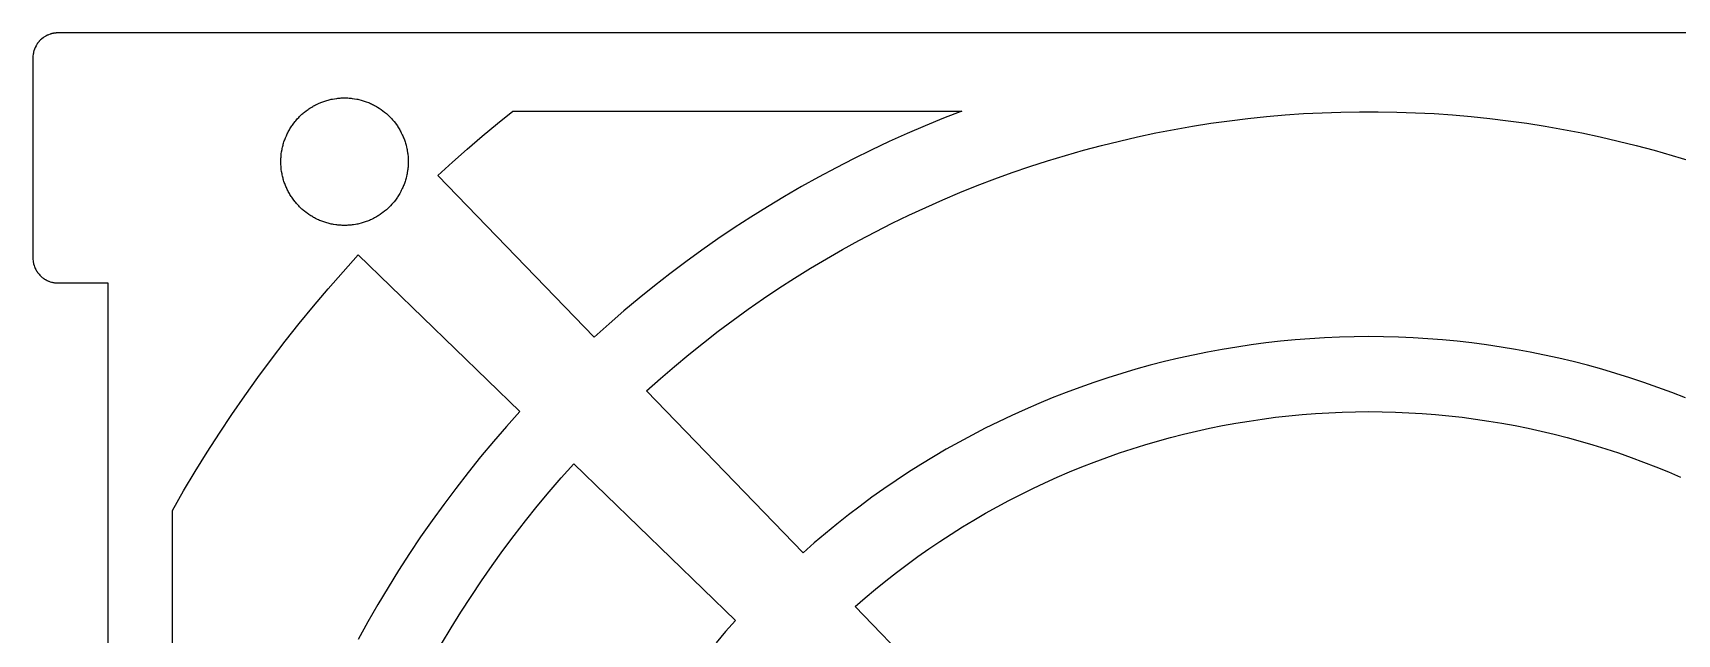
# Model space of a CAD drawing. Header units: metres. Extents: x -3 to 104, y -8 to 92.
# Drawn here: x -3 to 62.8, y 68.3 to 92.3 of the extents above; entities that cross this region are included whole.
import ezdxf

# ---------------------------------------------------------------- set-up
doc = ezdxf.new("R2010")
doc.units = ezdxf.units.M

msp = doc.modelspace()

# ---------------------------------------------------------------- linework, layer by layer
for p, q in [((-2.53027, 92.1484), (-2.55957, 92.1289)), ((-2.51465, 92.1572), (-2.53027, 92.1484)), ((-2.5, 92.166), (-2.51465, 92.1572)), ((-2.48438, 92.1748), (-2.5, 92.166)), ((-2.46973, 92.1826), (-2.48438, 92.1748)), ((-2.4541, 92.1914), (-2.46973, 92.1826)), ((-2.43848, 92.1992), (-2.4541, 92.1914)), ((-2.42285, 92.2061), (-2.43848, 92.1992)), ((-2.40625, 92.2139), (-2.42285, 92.2061)), ((-2.375, 92.2275), (-2.40625, 92.2139)), ((-2.30859, 92.251), (-2.375, 92.2275)), ((-2.29199, 92.2559), (-2.30859, 92.251)), ((-2.27539, 92.2617), (-2.29199, 92.2559)), ((-2.25879, 92.2656), (-2.27539, 92.2617)), ((-2.24219, 92.2705), (-2.25879, 92.2656)), ((-2.22461, 92.2744), (-2.24219, 92.2705)), ((-2.20801, 92.2783), (-2.22461, 92.2744)), ((-2.19043, 92.2812), (-2.20801, 92.2783)), ((-2.17383, 92.2852), (-2.19043, 92.2812)), ((-2.15625, 92.2881), (-2.17383, 92.2852)), ((-2.13965, 92.29), (-2.15625, 92.2881)), ((-2.12207, 92.293), (-2.13965, 92.29)), ((-2.10449, 92.2949), (-2.12207, 92.293)), ((-2.08691, 92.2959), (-2.10449, 92.2949)), ((-2.06934, 92.2979), (-2.08691, 92.2959)), ((-2.05273, 92.2988), (-2.06934, 92.2979)), ((-2.03516, 92.2998), (-2.05273, 92.2988)), ((103.035, 92.2998), (-2.03516, 92.2998)), ((-2.98145, 91.4912), (-2.9873, 91.4561)), ((-2.97852, 91.5078), (-2.98145, 91.4912)), ((-2.97461, 91.5254), (-2.97852, 91.5078)), ((-2.9707, 91.542), (-2.97461, 91.5254)), ((-2.96094, 91.5752), (-2.9707, 91.542)), ((-2.95605, 91.5928), (-2.96094, 91.5752)), ((-2.95117, 91.6094), (-2.95605, 91.5928)), ((-2.94531, 91.626), (-2.95117, 91.6094)), ((-2.93945, 91.6416), (-2.94531, 91.626)), ((-2.93359, 91.6582), (-2.93945, 91.6416)), ((-2.92676, 91.6748), (-2.93359, 91.6582)), ((-2.9209, 91.6904), (-2.92676, 91.6748)), ((-2.91309, 91.707), (-2.9209, 91.6904)), ((-2.90625, 91.7227), (-2.91309, 91.707)), ((-2.875, 91.7852), (-2.90625, 91.7227)), ((-2.86621, 91.7998), (-2.875, 91.7852)), ((-2.85742, 91.8154), (-2.86621, 91.7998)), ((-2.84766, 91.8301), (-2.85742, 91.8154)), ((-2.83887, 91.8447), (-2.84766, 91.8301)), ((-2.81934, 91.874), (-2.83887, 91.8447)), ((-2.80859, 91.8877), (-2.81934, 91.874)), ((-2.79883, 91.9014), (-2.80859, 91.8877)), ((-2.78809, 91.916), (-2.79883, 91.9014)), ((-2.77734, 91.9297), (-2.78809, 91.916)), ((-2.76562, 91.9424), (-2.77734, 91.9297)), ((-2.75488, 91.9561), (-2.76562, 91.9424)), ((-2.74316, 91.9688), (-2.75488, 91.9561)), ((-2.73145, 91.9824), (-2.74316, 91.9688)), ((-2.71973, 91.9951), (-2.73145, 91.9824)), ((-2.70703, 92.0068), (-2.71973, 91.9951)), ((-2.69434, 92.0195), (-2.70703, 92.0068)), ((-2.65625, 92.0547), (-2.69434, 92.0195)), ((-2.64258, 92.0664), (-2.65625, 92.0547)), ((-2.58789, 92.1094), (-2.64258, 92.0664)), ((-2.57324, 92.1191), (-2.58789, 92.1094)), ((-2.55957, 92.1289), (-2.57324, 92.1191)), ((-2.99902, 91.335), (-3, 91.3174)), ((-3, 91.3174), (-3, 83.2822)), ((-2.99805, 91.3701), (-2.99902, 91.3525)), ((-2.99902, 91.3525), (-2.99902, 91.335)), ((-2.99609, 91.3867), (-2.99805, 91.3701)), ((-2.99023, 91.4395), (-2.99609, 91.3867)), ((-2.9873, 91.4561), (-2.99023, 91.4395)), ((8.4375, 89.4795), (8.51953, 89.5146)), ((8.51953, 89.5146), (8.56152, 89.5303)), ((8.56152, 89.5303), (8.60254, 89.5459)), ((8.60254, 89.5459), (8.64453, 89.5615)), ((8.64453, 89.5615), (8.68652, 89.5752)), ((8.68652, 89.5752), (8.72949, 89.5889)), ((8.72949, 89.5889), (8.77246, 89.6016)), ((8.77246, 89.6016), (8.81543, 89.6133)), ((8.81543, 89.6133), (8.90137, 89.6348)), ((8.90137, 89.6348), (8.94531, 89.6445)), ((8.94531, 89.6445), (8.98828, 89.6533)), ((8.98828, 89.6533), (9.07617, 89.6689)), ((9.07617, 89.6689), (9.16406, 89.6807)), ((9.16406, 89.6807), (9.20801, 89.6855)), ((9.20801, 89.6855), (9.25293, 89.6904)), ((9.25293, 89.6904), (9.29688, 89.6934)), ((9.29688, 89.6934), (9.3418, 89.6963)), ((9.3418, 89.6963), (9.38574, 89.6982)), ((9.38574, 89.6982), (9.47461, 89.7002)), ((9.47461, 89.7002), (9.56445, 89.6982)), ((9.56445, 89.6982), (9.6084, 89.6963)), ((9.6084, 89.6963), (9.65332, 89.6934)), ((9.65332, 89.6934), (9.69727, 89.6904)), ((9.69727, 89.6904), (9.74121, 89.6855)), ((9.74121, 89.6855), (9.78613, 89.6807)), ((9.78613, 89.6807), (9.87402, 89.6689)), ((9.87402, 89.6689), (9.96191, 89.6533)), ((9.96191, 89.6533), (10.0049, 89.6445)), ((10.0049, 89.6445), (10.0488, 89.6348)), ((10.0488, 89.6348), (10.1348, 89.6133)), ((10.1348, 89.6133), (10.1777, 89.6016)), ((10.1777, 89.6016), (10.2207, 89.5889)), ((10.2207, 89.5889), (10.2627, 89.5752)), ((10.2627, 89.5752), (10.3057, 89.5615)), ((10.3057, 89.5615), (10.3467, 89.5459)), ((10.3467, 89.5459), (10.4307, 89.5146)), ((10.4307, 89.5146), (10.4717, 89.4971)), ((7.55078, 88.8232), (7.58008, 88.8564)), ((7.58008, 88.8564), (7.64062, 88.9209)), ((7.64062, 88.9209), (7.67188, 88.9531)), ((7.67188, 88.9531), (7.7041, 88.9844)), ((7.7041, 88.9844), (7.76855, 89.0449)), ((7.76855, 89.0449), (7.80176, 89.0742)), ((7.80176, 89.0742), (7.83594, 89.1035)), ((7.83594, 89.1035), (7.87012, 89.1318)), ((7.87012, 89.1318), (7.94043, 89.1865)), ((7.94043, 89.1865), (8.0127, 89.2393)), ((8.0127, 89.2393), (8.04883, 89.2637)), ((8.04883, 89.2637), (8.08594, 89.2891)), ((8.08594, 89.2891), (8.16211, 89.3359)), ((8.16211, 89.3359), (8.2002, 89.3584)), ((8.2002, 89.3584), (8.23828, 89.3799)), ((8.23828, 89.3799), (8.27832, 89.4014)), ((8.27832, 89.4014), (8.31738, 89.4219)), ((8.31738, 89.4219), (8.35742, 89.4424)), ((8.35742, 89.4424), (8.4375, 89.4795)), ((10.4717, 89.4971), (10.5117, 89.4795)), ((10.5117, 89.4795), (10.5527, 89.4609)), ((10.5527, 89.4609), (10.5928, 89.4424)), ((10.5928, 89.4424), (10.6328, 89.4219)), ((10.6328, 89.4219), (10.6719, 89.4014)), ((10.6719, 89.4014), (10.75, 89.3584)), ((10.75, 89.3584), (10.7881, 89.3359)), ((10.7881, 89.3359), (10.8643, 89.2891)), ((10.8643, 89.2891), (10.9014, 89.2637)), ((10.9014, 89.2637), (10.9375, 89.2393)), ((10.9375, 89.2393), (11.0098, 89.1865)), ((11.0098, 89.1865), (11.0801, 89.1318)), ((11.0801, 89.1318), (11.1143, 89.1035)), ((11.1143, 89.1035), (11.1484, 89.0742)), ((11.1484, 89.0742), (11.1816, 89.0449)), ((11.1816, 89.0449), (11.2461, 88.9844)), ((11.2461, 88.9844), (11.2783, 88.9531)), ((11.2783, 88.9531), (11.3096, 88.9209)), ((11.3096, 88.9209), (11.3701, 88.8564)), ((11.3701, 88.8564), (11.3994, 88.8232)), ((15.5938, 88.6738), (16.208, 89.1709)), ((16.208, 89.1709), (34.1885, 89.1709)), ((33.4531, 88.8848), (32.7217, 88.5859)), ((34.1885, 89.1709), (33.4531, 88.8848)), ((44.8945, 88.7861), (45.6348, 88.877)), ((45.6348, 88.877), (46.377, 88.9541)), ((46.377, 88.9541), (47.1211, 89.0186)), ((47.1211, 89.0186), (47.8652, 89.0703)), ((47.8652, 89.0703), (48.6104, 89.1094)), ((48.6104, 89.1094), (49.3555, 89.1357)), ((49.3555, 89.1357), (50.1016, 89.1484)), ((50.1016, 89.1484), (50.8477, 89.1484)), ((50.8477, 89.1484), (51.5938, 89.1357)), ((51.5938, 89.1357), (52.3398, 89.1094)), ((52.3398, 89.1094), (53.085, 89.0703)), ((53.085, 89.0703), (53.8291, 89.0186)), ((53.8291, 89.0186), (54.5723, 88.9541)), ((54.5723, 88.9541), (55.3145, 88.877)), ((55.3145, 88.877), (56.0557, 88.7861)), ((7.14551, 88.1875), (7.18262, 88.2676)), ((7.18262, 88.2676), (7.20312, 88.3076)), ((7.20312, 88.3076), (7.22363, 88.3467)), ((7.22363, 88.3467), (7.24512, 88.3867)), ((7.24512, 88.3867), (7.2666, 88.4248)), ((7.2666, 88.4248), (7.28906, 88.4629)), ((7.28906, 88.4629), (7.33594, 88.5391)), ((7.33594, 88.5391), (7.36133, 88.5762)), ((7.36133, 88.5762), (7.38574, 88.6123)), ((7.38574, 88.6123), (7.43848, 88.6846)), ((7.43848, 88.6846), (7.49316, 88.7549)), ((7.49316, 88.7549), (7.52148, 88.7891)), ((7.52148, 88.7891), (7.55078, 88.8232)), ((11.3994, 88.8232), (11.4287, 88.7891)), ((11.4287, 88.7891), (11.457, 88.7549)), ((11.457, 88.7549), (11.5117, 88.6846)), ((11.5117, 88.6846), (11.5381, 88.6484)), ((11.5381, 88.6484), (11.5889, 88.5762)), ((11.5889, 88.5762), (11.6133, 88.5391)), ((11.6133, 88.5391), (11.6377, 88.501)), ((11.6377, 88.501), (11.6611, 88.4629)), ((11.6611, 88.4629), (11.6836, 88.4248)), ((11.6836, 88.4248), (11.7051, 88.3867)), ((11.7051, 88.3867), (11.7266, 88.3467)), ((11.7266, 88.3467), (11.7471, 88.3076)), ((11.7471, 88.3076), (11.7861, 88.2275)), ((11.7861, 88.2275), (11.8047, 88.1875)), ((14.9863, 88.168), (15.5938, 88.6738)), ((31.9961, 88.2754), (31.2754, 87.9512)), ((32.7217, 88.5859), (31.9961, 88.2754)), ((41.2207, 88.1426), (41.9512, 88.2969)), ((41.9512, 88.2969), (42.6836, 88.4385)), ((42.6836, 88.4385), (43.4189, 88.5674)), ((43.4189, 88.5674), (44.1553, 88.6836)), ((44.1553, 88.6836), (44.8945, 88.7861)), ((56.0557, 88.7861), (56.7939, 88.6836)), ((56.7939, 88.6836), (57.5312, 88.5674)), ((57.5312, 88.5674), (58.2666, 88.4385)), ((58.2666, 88.4385), (58.999, 88.2969)), ((58.999, 88.2969), (59.7295, 88.1426)), ((6.94434, 87.4609), (6.95605, 87.5488)), ((6.95605, 87.5488), (6.97168, 87.6367)), ((6.97168, 87.6367), (6.98047, 87.6797)), ((6.98047, 87.6797), (6.99023, 87.7236)), ((6.99023, 87.7236), (7.01172, 87.8096)), ((7.01172, 87.8096), (7.02344, 87.8525)), ((7.02344, 87.8525), (7.03613, 87.8955)), ((7.03613, 87.8955), (7.0498, 87.9385)), ((7.0498, 87.9385), (7.06348, 87.9805)), ((7.06348, 87.9805), (7.0791, 88.0225)), ((7.0791, 88.0225), (7.09473, 88.0635)), ((7.09473, 88.0635), (7.11035, 88.1055)), ((7.11035, 88.1055), (7.14551, 88.1875)), ((11.8047, 88.1875), (11.8223, 88.1465)), ((11.8223, 88.1465), (11.8389, 88.1055)), ((11.8389, 88.1055), (11.8555, 88.0635)), ((11.8555, 88.0635), (11.8711, 88.0225)), ((11.8711, 88.0225), (11.9004, 87.9385)), ((11.9004, 87.9385), (11.9141, 87.8955)), ((11.9141, 87.8955), (11.9258, 87.8525)), ((11.9258, 87.8525), (11.9385, 87.8096)), ((11.9385, 87.8096), (11.96, 87.7236)), ((11.96, 87.7236), (11.9697, 87.6797)), ((11.9697, 87.6797), (11.9785, 87.6367)), ((11.9785, 87.6367), (11.9863, 87.5928)), ((11.9863, 87.5928), (12, 87.5049)), ((13.793, 87.1309), (14.3857, 87.6543)), ((14.3857, 87.6543), (14.9863, 88.168)), ((30.5605, 87.6162), (29.8516, 87.2676)), ((31.2754, 87.9512), (30.5605, 87.6162)), ((38.3311, 87.3994), (39.0488, 87.6035)), ((39.0488, 87.6035), (39.7695, 87.7959)), ((39.7695, 87.7959), (40.4941, 87.9756)), ((40.4941, 87.9756), (41.2207, 88.1426)), ((59.7295, 88.1426), (60.4561, 87.9756)), ((60.4561, 87.9756), (61.1807, 87.7959)), ((61.1807, 87.7959), (61.9014, 87.6035)), ((61.9014, 87.6035), (62.6191, 87.3994)), ((6.9248, 87.1504), (6.92676, 87.2393)), ((6.92676, 87.0605), (6.9248, 87.1504)), ((6.92676, 87.2393), (6.92871, 87.2832)), ((6.92871, 87.0166), (6.92676, 87.0605)), ((6.92871, 87.2832), (6.93164, 87.3281)), ((6.93164, 86.9717), (6.92871, 87.0166)), ((6.93164, 87.3281), (6.93457, 87.3721)), ((6.93457, 86.9277), (6.93164, 86.9717)), ((6.93457, 87.3721), (6.93945, 87.417)), ((6.93945, 86.8838), (6.93457, 86.9277)), ((6.93945, 87.417), (6.94434, 87.4609)), ((6.94434, 86.8389), (6.93945, 86.8838)), ((12, 87.5049), (12.0059, 87.4609)), ((12.0059, 87.4609), (12.0107, 87.417)), ((12.0107, 86.8838), (12.0059, 86.8389)), ((12.0107, 87.417), (12.0156, 87.3721)), ((12.0156, 86.9277), (12.0107, 86.8838)), ((12.0156, 87.3721), (12.0186, 87.3281)), ((12.0186, 86.9717), (12.0156, 86.9277)), ((12.0186, 87.3281), (12.0215, 87.2832)), ((12.0215, 87.0166), (12.0186, 86.9717)), ((12.0215, 87.2832), (12.0234, 87.2393)), ((12.0234, 87.0605), (12.0215, 87.0166)), ((12.0234, 87.2393), (12.0254, 87.1504)), ((12.0254, 87.1504), (12.0234, 87.0605)), ((13.208, 86.5996), (13.793, 87.1309)), ((29.1494, 86.9082), (28.4521, 86.5361)), ((29.8516, 87.2676), (29.1494, 86.9082)), ((36.2012, 86.7119), (36.9072, 86.9531)), ((36.9072, 86.9531), (37.6172, 87.1826)), ((37.6172, 87.1826), (38.3311, 87.3994)), ((62.6191, 87.3994), (63.333, 87.1826)), ((6.95605, 86.751), (6.94434, 86.8389)), ((6.97168, 86.6631), (6.95605, 86.751)), ((6.98047, 86.6201), (6.97168, 86.6631)), ((6.99023, 86.5762), (6.98047, 86.6201)), ((7.01172, 86.4902), (6.99023, 86.5762)), ((7.02344, 86.4473), (7.01172, 86.4902)), ((7.03613, 86.4043), (7.02344, 86.4473)), ((7.0498, 86.3623), (7.03613, 86.4043)), ((7.06348, 86.3193), (7.0498, 86.3623)), ((7.0791, 86.2783), (7.06348, 86.3193)), ((7.11035, 86.1943), (7.0791, 86.2783)), ((11.8555, 86.2363), (11.8389, 86.1943)), ((11.8711, 86.2783), (11.8555, 86.2363)), ((11.8857, 86.3193), (11.8711, 86.2783)), ((11.9004, 86.3623), (11.8857, 86.3193)), ((11.9141, 86.4043), (11.9004, 86.3623)), ((11.9258, 86.4473), (11.9141, 86.4043)), ((11.9385, 86.4902), (11.9258, 86.4473)), ((11.96, 86.5762), (11.9385, 86.4902)), ((11.9697, 86.6201), (11.96, 86.5762)), ((11.9785, 86.6631), (11.9697, 86.6201)), ((11.9863, 86.707), (11.9785, 86.6631)), ((12, 86.7949), (11.9863, 86.707)), ((12.0059, 86.8389), (12, 86.7949)), ((19.4727, 80.1328), (13.208, 86.5996)), ((28.4521, 86.5361), (27.7627, 86.1514)), ((34.8018, 86.1924), (35.499, 86.458)), ((35.499, 86.458), (36.2012, 86.7119)), ((7.12793, 86.1533), (7.11035, 86.1943)), ((7.14551, 86.1133), (7.12793, 86.1533)), ((7.16406, 86.0723), (7.14551, 86.1133)), ((7.18262, 86.0322), (7.16406, 86.0723)), ((7.20312, 85.9922), (7.18262, 86.0322)), ((7.22363, 85.9531), (7.20312, 85.9922)), ((7.2666, 85.875), (7.22363, 85.9531)), ((7.28906, 85.8369), (7.2666, 85.875)), ((7.33594, 85.7607), (7.28906, 85.8369)), ((7.36133, 85.7236), (7.33594, 85.7607)), ((7.38574, 85.6875), (7.36133, 85.7236)), ((7.43848, 85.6152), (7.38574, 85.6875)), ((7.49316, 85.5449), (7.43848, 85.6152)), ((11.5117, 85.6152), (11.457, 85.5449)), ((11.5381, 85.6514), (11.5117, 85.6152)), ((11.5889, 85.7236), (11.5381, 85.6514)), ((11.6133, 85.7607), (11.5889, 85.7236)), ((11.6377, 85.7988), (11.6133, 85.7607)), ((11.6611, 85.8369), (11.6377, 85.7988)), ((11.6836, 85.875), (11.6611, 85.8369)), ((11.7266, 85.9531), (11.6836, 85.875)), ((11.7471, 85.9922), (11.7266, 85.9531)), ((11.7861, 86.0723), (11.7471, 85.9922)), ((11.8047, 86.1133), (11.7861, 86.0723)), ((11.8223, 86.1533), (11.8047, 86.1133)), ((11.8389, 86.1943), (11.8223, 86.1533)), ((27.0791, 85.7559), (26.4023, 85.3486)), ((27.7627, 86.1514), (27.0791, 85.7559)), ((32.7402, 85.3223), (33.4219, 85.624)), ((33.4219, 85.624), (34.1094, 85.9141)), ((34.1094, 85.9141), (34.8018, 86.1924)), ((7.52148, 85.5107), (7.49316, 85.5449)), ((7.55078, 85.4766), (7.52148, 85.5107)), ((7.58008, 85.4434), (7.55078, 85.4766)), ((7.64062, 85.3789), (7.58008, 85.4434)), ((7.67188, 85.3467), (7.64062, 85.3789)), ((7.7041, 85.3154), (7.67188, 85.3467)), ((7.76855, 85.2549), (7.7041, 85.3154)), ((7.80176, 85.2256), (7.76855, 85.2549)), ((7.83594, 85.1963), (7.80176, 85.2256)), ((7.87012, 85.168), (7.83594, 85.1963)), ((7.94043, 85.1133), (7.87012, 85.168)), ((7.97656, 85.0869), (7.94043, 85.1133)), ((8.04883, 85.0361), (7.97656, 85.0869)), ((8.08594, 85.0117), (8.04883, 85.0361)), ((8.12402, 84.9873), (8.08594, 85.0117)), ((8.16211, 84.9639), (8.12402, 84.9873)), ((8.2002, 84.9414), (8.16211, 84.9639)), ((8.23828, 84.9199), (8.2002, 84.9414)), ((8.27832, 84.8984), (8.23828, 84.9199)), ((10.75, 84.9414), (10.6719, 84.8984)), ((10.7881, 84.9639), (10.75, 84.9414)), ((10.8262, 84.9873), (10.7881, 84.9639)), ((10.8643, 85.0117), (10.8262, 84.9873)), ((10.9014, 85.0361), (10.8643, 85.0117)), ((10.9736, 85.0869), (10.9014, 85.0361)), ((11.0098, 85.1133), (10.9736, 85.0869)), ((11.0801, 85.168), (11.0098, 85.1133)), ((11.1143, 85.1963), (11.0801, 85.168)), ((11.1484, 85.2256), (11.1143, 85.1963)), ((11.1816, 85.2549), (11.1484, 85.2256)), ((11.2461, 85.3154), (11.1816, 85.2549)), ((11.2783, 85.3467), (11.2461, 85.3154)), ((11.3096, 85.3789), (11.2783, 85.3467)), ((11.3701, 85.4434), (11.3096, 85.3789)), ((11.3994, 85.4766), (11.3701, 85.4434)), ((11.4287, 85.5107), (11.3994, 85.4766)), ((11.457, 85.5449), (11.4287, 85.5107)), ((25.7334, 84.9297), (25.0713, 84.499)), ((26.4023, 85.3486), (25.7334, 84.9297)), ((31.3916, 84.6836), (32.0625, 85.0088)), ((32.0625, 85.0088), (32.7402, 85.3223)), ((8.31738, 84.8779), (8.27832, 84.8984)), ((8.39746, 84.8389), (8.31738, 84.8779)), ((8.4375, 84.8203), (8.39746, 84.8389)), ((8.47852, 84.8027), (8.4375, 84.8203)), ((8.51953, 84.7861), (8.47852, 84.8027)), ((8.56152, 84.7695), (8.51953, 84.7861)), ((8.60254, 84.7539), (8.56152, 84.7695)), ((8.68652, 84.7246), (8.60254, 84.7539)), ((8.72949, 84.7109), (8.68652, 84.7246)), ((8.77246, 84.6992), (8.72949, 84.7109)), ((8.81543, 84.6865), (8.77246, 84.6992)), ((8.90137, 84.665), (8.81543, 84.6865)), ((8.94531, 84.6553), (8.90137, 84.665)), ((8.98828, 84.6465), (8.94531, 84.6553)), ((9.03223, 84.6387), (8.98828, 84.6465)), ((9.12012, 84.625), (9.03223, 84.6387)), ((9.16406, 84.6191), (9.12012, 84.625)), ((9.20801, 84.6143), (9.16406, 84.6191)), ((9.25293, 84.6094), (9.20801, 84.6143)), ((9.29688, 84.6064), (9.25293, 84.6094)), ((9.3418, 84.6035), (9.29688, 84.6064)), ((9.38574, 84.6016), (9.3418, 84.6035)), ((9.47461, 84.5996), (9.38574, 84.6016)), ((9.56445, 84.6016), (9.47461, 84.5996)), ((9.6084, 84.6035), (9.56445, 84.6016)), ((9.65332, 84.6064), (9.6084, 84.6035)), ((9.69727, 84.6094), (9.65332, 84.6064)), ((9.74121, 84.6143), (9.69727, 84.6094)), ((9.78613, 84.6191), (9.74121, 84.6143)), ((9.83008, 84.625), (9.78613, 84.6191)), ((9.91797, 84.6387), (9.83008, 84.625)), ((9.96191, 84.6465), (9.91797, 84.6387)), ((10.0049, 84.6553), (9.96191, 84.6465)), ((10.0488, 84.665), (10.0049, 84.6553)), ((10.1348, 84.6865), (10.0488, 84.665)), ((10.1777, 84.6992), (10.1348, 84.6865)), ((10.2207, 84.7109), (10.1777, 84.6992)), ((10.2627, 84.7246), (10.2207, 84.7109)), ((10.3057, 84.7393), (10.2627, 84.7246)), ((10.3467, 84.7539), (10.3057, 84.7393)), ((10.3887, 84.7695), (10.3467, 84.7539)), ((10.4307, 84.7861), (10.3887, 84.7695)), ((10.4717, 84.8027), (10.4307, 84.7861)), ((10.5117, 84.8203), (10.4717, 84.8027)), ((10.5527, 84.8389), (10.5117, 84.8203)), ((10.6328, 84.8779), (10.5527, 84.8389)), ((10.6719, 84.8984), (10.6328, 84.8779)), ((25.0713, 84.499), (24.417, 84.0576)), ((30.0654, 83.998), (30.7256, 84.3467)), ((30.7256, 84.3467), (31.3916, 84.6836)), ((23.7695, 83.6045), (23.1309, 83.1406)), ((24.417, 84.0576), (23.7695, 83.6045)), ((28.7646, 83.2666), (29.4121, 83.6377)), ((29.4121, 83.6377), (30.0654, 83.998)), ((-3, 83.2822), (-2.99902, 83.2646)), ((-2.99902, 83.2646), (-2.99902, 83.248)), ((-2.99902, 83.248), (-2.99805, 83.2305)), ((-2.99805, 83.2305), (-2.99219, 83.1777)), ((-2.99219, 83.1777), (-2.99023, 83.1611)), ((-2.99023, 83.1611), (-2.98438, 83.126)), ((-2.98438, 83.126), (-2.98145, 83.1094)), ((-2.98145, 83.1094), (-2.97852, 83.0918)), ((-2.97852, 83.0918), (-2.97461, 83.0752)), ((-2.97461, 83.0752), (-2.9707, 83.0576)), ((-2.9707, 83.0576), (-2.95117, 82.9912)), ((-2.95117, 82.9912), (-2.93359, 82.9414)), ((-2.93359, 82.9414), (-2.92676, 82.9258)), ((-2.92676, 82.9258), (-2.9209, 82.9092)), ((9.41699, 82.7461), (10.0254, 83.417)), ((10.0254, 83.417), (16.4922, 77.1523)), ((23.1309, 83.1406), (22.5, 82.666)), ((28.124, 82.8848), (28.7646, 83.2666)), ((-2.9209, 82.9092), (-2.91309, 82.8936)), ((-2.91309, 82.8936), (-2.90625, 82.877)), ((-2.90625, 82.877), (-2.88281, 82.8301)), ((-2.88281, 82.8301), (-2.875, 82.8154)), ((-2.875, 82.8154), (-2.86621, 82.7998)), ((-2.86621, 82.7998), (-2.85742, 82.7852)), ((-2.85742, 82.7852), (-2.84766, 82.7705)), ((-2.84766, 82.7705), (-2.83887, 82.7549)), ((-2.83887, 82.7549), (-2.8291, 82.7412)), ((-2.8291, 82.7412), (-2.81934, 82.7266)), ((-2.81934, 82.7266), (-2.80859, 82.7119)), ((-2.80859, 82.7119), (-2.79883, 82.6982)), ((-2.79883, 82.6982), (-2.77734, 82.6709)), ((-2.77734, 82.6709), (-2.76562, 82.6572)), ((-2.76562, 82.6572), (-2.75488, 82.6436)), ((-2.75488, 82.6436), (-2.71973, 82.6055)), ((-2.71973, 82.6055), (-2.70703, 82.5928)), ((-2.70703, 82.5928), (-2.69434, 82.5811)), ((-2.69434, 82.5811), (-2.68164, 82.5684)), ((-2.68164, 82.5684), (-2.65625, 82.5449)), ((-2.65625, 82.5449), (-2.64258, 82.5342)), ((-2.64258, 82.5342), (-2.62891, 82.5225)), ((-2.62891, 82.5225), (-2.60156, 82.501)), ((-2.60156, 82.501), (-2.58789, 82.4912)), ((-2.58789, 82.4912), (-2.57324, 82.4805)), ((-2.57324, 82.4805), (-2.55957, 82.4707)), ((-2.55957, 82.4707), (-2.54492, 82.4609)), ((-2.54492, 82.4609), (-2.53027, 82.4521)), ((-2.53027, 82.4521), (-2.51465, 82.4424)), ((-2.51465, 82.4424), (-2.5, 82.4336)), ((-2.5, 82.4336), (-2.48438, 82.4258)), ((-2.48438, 82.4258), (-2.46973, 82.417)), ((-2.46973, 82.417), (-2.42285, 82.3936)), ((-2.42285, 82.3936), (-2.40625, 82.3867)), ((-2.40625, 82.3867), (-2.375, 82.373)), ((-2.375, 82.373), (-2.3584, 82.3662)), ((-2.3584, 82.3662), (-2.30859, 82.3486)), ((-2.30859, 82.3486), (-2.25879, 82.334)), ((-2.25879, 82.334), (-2.24219, 82.3301)), ((-2.24219, 82.3301), (-2.22461, 82.3252)), ((-2.22461, 82.3252), (-2.20801, 82.3223)), ((-2.20801, 82.3223), (-2.19043, 82.3184)), ((-2.19043, 82.3184), (-2.17383, 82.3154)), ((-2.17383, 82.3154), (-2.15625, 82.3125)), ((-2.15625, 82.3125), (-2.13965, 82.3096)), ((-2.13965, 82.3096), (-2.08691, 82.3037)), ((-2.08691, 82.3037), (-2.06934, 82.3027)), ((-2.06934, 82.3027), (-2.05273, 82.3018)), ((-2.05273, 82.3018), (-2.01758, 82.2998)), ((-2.01758, 82.2998), (0, 82.2998)), ((0, 82.2998), (0, 10)), ((8.82031, 82.0654), (9.41699, 82.7461)), ((22.5, 82.666), (21.877, 82.1797)), ((26.8633, 82.0869), (27.4902, 82.4912)), ((27.4902, 82.4912), (28.124, 82.8848)), ((8.23535, 81.375), (8.82031, 82.0654)), ((21.2627, 81.6836), (20.6572, 81.1768)), ((21.877, 82.1797), (21.2627, 81.6836)), ((25.6299, 81.2461), (26.2432, 81.6719)), ((26.2432, 81.6719), (26.8633, 82.0869)), ((7.66113, 80.6748), (8.23535, 81.375)), ((20.6572, 81.1768), (20.0605, 80.6602)), ((25.0244, 80.8096), (25.6299, 81.2461)), ((7.09863, 79.9658), (7.66113, 80.6748)), ((20.0605, 80.6602), (19.4727, 80.1328)), ((23.8379, 79.9053), (24.4277, 80.3633)), ((24.4277, 80.3633), (25.0244, 80.8096)), ((6.54785, 79.2471), (7.09863, 79.9658)), ((23.2559, 79.4385), (23.8379, 79.9053)), ((44.6025, 79.6387), (44.0225, 79.5322)), ((45.1855, 79.7363), (44.6025, 79.6387)), ((45.7686, 79.8223), (45.1855, 79.7363)), ((46.3545, 79.8994), (45.7686, 79.8223)), ((46.9404, 79.9658), (46.3545, 79.8994)), ((47.5283, 80.0225), (46.9404, 79.9658)), ((48.1162, 80.0684), (47.5283, 80.0225)), ((48.7051, 80.1035), (48.1162, 80.0684)), ((49.2949, 80.1299), (48.7051, 80.1035)), ((49.8848, 80.1445), (49.2949, 80.1299)), ((50.4746, 80.1504), (49.8848, 80.1445)), ((51.0654, 80.1445), (50.4746, 80.1504)), ((51.6553, 80.1299), (51.0654, 80.1445)), ((52.2451, 80.1035), (51.6553, 80.1299)), ((52.834, 80.0684), (52.2451, 80.1035)), ((53.4219, 80.0225), (52.834, 80.0684)), ((54.0098, 79.9658), (53.4219, 80.0225)), ((54.5957, 79.8994), (54.0098, 79.9658)), ((55.1807, 79.8223), (54.5957, 79.8994)), ((55.7646, 79.7363), (55.1807, 79.8223)), ((56.3467, 79.6387), (55.7646, 79.7363)), ((56.9277, 79.5322), (56.3467, 79.6387)), ((6.00977, 78.5205), (6.54785, 79.2471)), ((22.6826, 78.9609), (23.2559, 79.4385)), ((41.7227, 79.0039), (41.1533, 78.8477)), ((42.2939, 79.1514), (41.7227, 79.0039)), ((42.8682, 79.2881), (42.2939, 79.1514)), ((43.4443, 79.415), (42.8682, 79.2881)), ((44.0225, 79.5322), (43.4443, 79.415)), ((57.5059, 79.415), (56.9277, 79.5322)), ((58.082, 79.2881), (57.5059, 79.415)), ((58.6562, 79.1514), (58.082, 79.2881)), ((59.2275, 79.0039), (58.6562, 79.1514)), ((59.7969, 78.8477), (59.2275, 79.0039)), ((5.48242, 77.7842), (6.00977, 78.5205)), ((21.5605, 77.9766), (22.1172, 78.4736)), ((22.1172, 78.4736), (22.6826, 78.9609)), ((40.0244, 78.5039), (39.4639, 78.3174)), ((40.5869, 78.6807), (40.0244, 78.5039)), ((41.1533, 78.8477), (40.5869, 78.6807)), ((60.3623, 78.6807), (59.7969, 78.8477)), ((60.9258, 78.5039), (60.3623, 78.6807)), ((61.4854, 78.3174), (60.9258, 78.5039)), ((4.96875, 77.0391), (5.48242, 77.7842)), ((27.8262, 71.5078), (21.5605, 77.9766)), ((37.8047, 77.7012), (37.2588, 77.4766)), ((38.3545, 77.916), (37.8047, 77.7012)), ((38.9072, 78.1221), (38.3545, 77.916)), ((39.4639, 78.3174), (38.9072, 78.1221)), ((62.042, 78.1221), (61.4854, 78.3174)), ((62.5957, 77.916), (62.042, 78.1221)), ((63.1455, 77.7012), (62.5957, 77.916)), ((4.46582, 76.2861), (4.96875, 77.0391)), ((16.4922, 77.1523), (15.958, 76.5566)), ((36.7178, 77.2422), (36.1797, 76.999)), ((37.2588, 77.4766), (36.7178, 77.2422)), ((47.2695, 76.9834), (47.8027, 77.0342)), ((47.8027, 77.0342), (48.3359, 77.0762)), ((48.3359, 77.0762), (48.8701, 77.1084)), ((48.8701, 77.1084), (49.4053, 77.1318)), ((49.4053, 77.1318), (49.9395, 77.1455)), ((49.9395, 77.1455), (50.4746, 77.1504)), ((50.4746, 77.1504), (51.0098, 77.1455)), ((51.0098, 77.1455), (51.5449, 77.1318)), ((51.5449, 77.1318), (52.0801, 77.1084)), ((52.0801, 77.1084), (52.6143, 77.0762)), ((52.6143, 77.0762), (53.1475, 77.0342)), ((53.1475, 77.0342), (53.6807, 76.9834)), ((15.958, 76.5566), (15.4336, 75.9512)), ((35.1182, 76.4844), (34.5938, 76.2129)), ((35.6465, 76.7461), (35.1182, 76.4844)), ((36.1797, 76.999), (35.6465, 76.7461)), ((43.0547, 76.249), (43.5762, 76.3721)), ((43.5762, 76.3721), (44.0986, 76.4873)), ((44.0986, 76.4873), (44.623, 76.5928)), ((44.623, 76.5928), (45.1494, 76.6895)), ((45.1494, 76.6895), (45.6777, 76.7764)), ((45.6777, 76.7764), (46.207, 76.8545)), ((46.207, 76.8545), (46.7373, 76.9238)), ((46.7373, 76.9238), (47.2695, 76.9834)), ((53.6807, 76.9834), (54.2119, 76.9238)), ((54.2119, 76.9238), (54.7432, 76.8545)), ((54.7432, 76.8545), (55.2725, 76.7764)), ((55.2725, 76.7764), (55.8008, 76.6895)), ((55.8008, 76.6895), (56.3271, 76.5928)), ((56.3271, 76.5928), (56.8516, 76.4873)), ((56.8516, 76.4873), (57.374, 76.3721)), ((57.374, 76.3721), (57.8945, 76.249)), ((3.97656, 75.5254), (4.46582, 76.2861)), ((15.4336, 75.9512), (14.9209, 75.3369)), ((34.0742, 75.9326), (33.5596, 75.6436)), ((34.5938, 76.2129), (34.0742, 75.9326)), ((40.9961, 75.665), (41.5068, 75.8242)), ((41.5068, 75.8242), (42.0205, 75.9746)), ((42.0205, 75.9746), (42.5361, 76.1162)), ((42.5361, 76.1162), (43.0547, 76.249)), ((57.8945, 76.249), (58.4131, 76.1162)), ((58.4131, 76.1162), (58.9297, 75.9746)), ((58.9297, 75.9746), (59.4434, 75.8242)), ((59.4434, 75.8242), (59.9541, 75.665)), ((3.49902, 74.7559), (3.97656, 75.5254)), ((14.9209, 75.3369), (14.418, 74.7139)), ((18.1514, 74.5078), (18.6484, 75.0645)), ((18.6484, 75.0645), (25.1172, 68.7988)), ((32.5459, 75.0391), (32.0479, 74.7236)), ((33.0498, 75.3457), (32.5459, 75.0391)), ((33.5596, 75.6436), (33.0498, 75.3457)), ((38.9814, 74.9404), (39.4805, 75.1348)), ((39.4805, 75.1348), (39.9824, 75.3203)), ((39.9824, 75.3203), (40.4873, 75.4971)), ((40.4873, 75.4971), (40.9961, 75.665)), ((59.9541, 75.665), (60.4619, 75.4971)), ((60.4619, 75.4971), (60.9678, 75.3203)), ((60.9678, 75.3203), (61.4697, 75.1348)), ((61.4697, 75.1348), (61.9678, 74.9404)), ((3.03516, 73.9785), (3.49902, 74.7559)), ((14.418, 74.7139), (13.9268, 74.082)), ((17.6641, 73.9424), (18.1514, 74.5078)), ((31.5547, 74.3994), (31.0664, 74.0664)), ((32.0479, 74.7236), (31.5547, 74.3994)), ((37.5068, 74.3066), (37.9951, 74.5264)), ((37.9951, 74.5264), (38.4863, 74.7383)), ((38.4863, 74.7383), (38.9814, 74.9404)), ((61.9678, 74.9404), (62.4639, 74.7383)), ((62.4639, 74.7383), (62.9551, 74.5264)), ((2.58301, 73.1943), (3.03516, 73.9785)), ((13.9268, 74.082), (13.4463, 73.4424)), ((17.1865, 73.3691), (17.6641, 73.9424)), ((30.585, 73.7256), (30.1094, 73.376)), ((31.0664, 74.0664), (30.585, 73.7256)), ((36.0664, 73.5977), (36.542, 73.8428)), ((36.542, 73.8428), (37.0225, 74.0791)), ((37.0225, 74.0791), (37.5068, 74.3066)), ((2.58301, 19.1055), (2.58301, 73.1943)), ((13.4463, 73.4424), (12.9766, 72.7939)), ((16.7197, 72.7871), (17.1865, 73.3691)), ((30.1094, 73.376), (29.6406, 73.0186)), ((34.665, 72.8154), (35.1279, 73.084)), ((35.1279, 73.084), (35.5947, 73.3447)), ((35.5947, 73.3447), (36.0664, 73.5977)), ((12.9766, 72.7939), (12.5186, 72.1367)), ((16.2617, 72.1973), (16.7197, 72.7871)), ((29.1768, 72.6523), (28.7197, 72.2793)), ((29.6406, 73.0186), (29.1768, 72.6523)), ((33.7539, 72.2539), (34.207, 72.5381)), ((34.207, 72.5381), (34.665, 72.8154)), ((12.5186, 72.1367), (12.0723, 71.4727)), ((15.8154, 71.6006), (16.2617, 72.1973)), ((28.2695, 71.8975), (27.8262, 71.5078)), ((28.7197, 72.2793), (28.2695, 71.8975)), ((32.8623, 71.6611), (33.3057, 71.9609)), ((33.3057, 71.9609), (33.7539, 72.2539)), ((12.0723, 71.4727), (11.6377, 70.8008)), ((15.3789, 70.9951), (15.8154, 71.6006)), ((31.9922, 71.0371), (32.4248, 71.3525)), ((32.4248, 71.3525), (32.8623, 71.6611)), ((11.6377, 70.8008), (11.2148, 70.1211)), ((14.9531, 70.3818), (15.3789, 70.9951)), ((31.1445, 70.3848), (31.5654, 70.7148)), ((31.5654, 70.7148), (31.9922, 71.0371)), ((11.2148, 70.1211), (10.8037, 69.4346)), ((14.5381, 69.7617), (14.9531, 70.3818)), ((30.3193, 69.7031), (30.7285, 70.0469)), ((30.7285, 70.0469), (31.1445, 70.3848)), ((10.8037, 69.4346), (10.4043, 68.7402)), ((13.7402, 68.501), (14.1338, 69.1348)), ((14.1338, 69.1348), (14.5381, 69.7617)), ((29.915, 69.3516), (30.3193, 69.7031)), ((36.1855, 62.8779), (29.915, 69.3516)), ((10.4043, 68.7402), (10.0176, 68.04)), ((13.3584, 67.8604), (13.7402, 68.501)), ((25.1172, 68.7988), (24.7275, 68.3555)), ((24.7275, 68.3555), (24.3457, 67.9053))]:
    msp.add_line(p, q)

doc.saveas('drawing.dxf')
